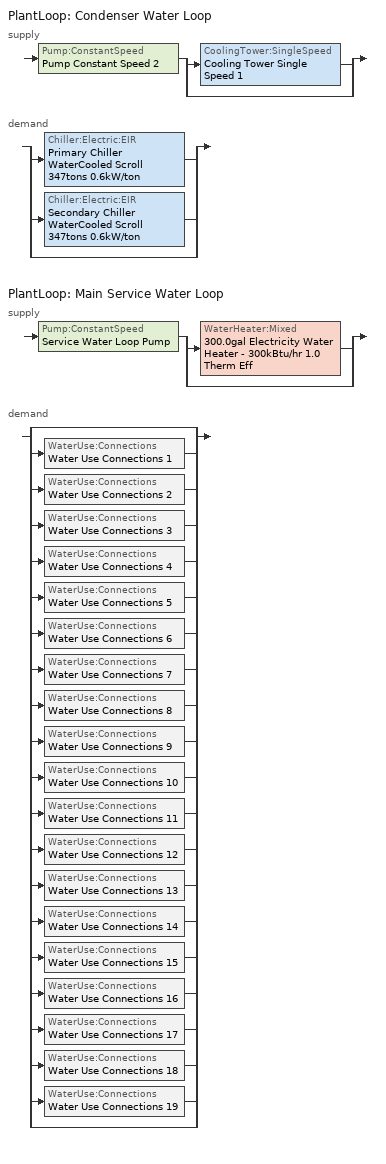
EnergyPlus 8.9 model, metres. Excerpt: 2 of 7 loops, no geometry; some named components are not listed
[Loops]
PlantLoop 'Condenser Water Loop'
 supply: Pump:ConstantSpeed 'Pump Constant Speed 2' > split
  | CoolingTower:SingleSpeed 'Cooling Tower Single Speed 1'
  | bypass
 demand: split
  | Chiller:Electric:EIR 'Primary Chiller WaterCooled Scroll 347tons 0.6kW/ton'
  | Chiller:Electric:EIR 'Secondary Chiller WaterCooled Scroll 347tons 0.6kW/ton'
  | bypass
PlantLoop 'Main Service Water Loop'
 supply: Pump:ConstantSpeed 'Service Water Loop Pump' > split
  | WaterHeater:Mixed '300.0gal Electricity Water Heater - 300kBtu/hr 1.0 Therm Eff'
  | bypass
 demand: split
  | bypass
  | WaterUse:Connections 'Water Use Connections 1'
  | WaterUse:Connections 'Water Use Connections 2'
  | WaterUse:Connections 'Water Use Connections 3'
  | WaterUse:Connections 'Water Use Connections 4'
  | WaterUse:Connections 'Water Use Connections 5'
  | WaterUse:Connections 'Water Use Connections 6'
  | WaterUse:Connections 'Water Use Connections 7'
  | WaterUse:Connections 'Water Use Connections 8'
  | WaterUse:Connections 'Water Use Connections 9'
  | WaterUse:Connections 'Water Use Connections 10'
  | WaterUse:Connections 'Water Use Connections 11'
  | WaterUse:Connections 'Water Use Connections 12'
  | WaterUse:Connections 'Water Use Connections 13'
  | WaterUse:Connections 'Water Use Connections 14'
  | WaterUse:Connections 'Water Use Connections 15'
  | WaterUse:Connections 'Water Use Connections 16'
  | WaterUse:Connections 'Water Use Connections 17'
  | WaterUse:Connections 'Water Use Connections 18'
  | WaterUse:Connections 'Water Use Connections 19'
  | bypass
[Sizing:Plant] Sizing Option=NonCoincident; Zone Timesteps in Averaging Window=1; Coincident Sizing Factor Mode=None
Name | Loop Type | Design Loop Exit Temperature {C} | Loop Design Temperature Difference {deltaC}
Condenser Water Loop | Condenser | 29 | 6
Main Service Water Loop | Heating | 60 | 5
[Pump:ConstantSpeed] Design Flow Rate {m3/s}=Autosize; Design Power Consumption {W}=Autosize; Fraction of Motor Inefficiencies to Fluid Stream=0; Pump Control Type=Intermittent; Design Power Sizing Method=PowerPerFlowPerPressure; Design Electric Power per Unit Flow Rate {W/(m3/s)}=348701.1; Design Shaft Power per Unit Flow Rate per Unit Head {W/((m3/s)-Pa)}=1.28205
Name | Design Pump Head {Pa} | Motor Efficiency
Pump Constant Speed 2 | 179352 | 0.954
Service Water Loop Pump | 29891 | 0.7
[CoolingTower:SingleSpeed]
Cooling Tower Single Speed 1: Design Water Flow Rate {m3/s}=Autosize; Design Air Flow Rate {m3/s}=Autosize; Design Fan Power {W}=43035; Design U-Factor Times Area Value {W/K}=Autosize; Free Convection Air Flow Rate {m3/s}=Autosize; Free Convection Air Flow Rate Sizing Factor=0.1; Free Convection U-Factor Times Area Value {W/K}=Autosize; Free Convection U-Factor Times Area Value Sizing Factor=0.1; Performance Input Method=UFactorTimesAreaAndDesignWaterFlowRate; Heat Rejection Capacity and Nominal Capacity Sizing Ratio=1.25; Free Convection Capacity {W}=0; Free Convection Nominal Capacity Sizing Factor=0.1; Design Inlet Air Dry-Bulb Temperature {C}=25.6; Design Inlet Air Wet-Bulb Temperature {C}=25.6; Design Approach Temperature {deltaC}=Autosize; Design Range Temperature {deltaC}=Autosize; Basin Heater Capacity {W/K}=0; Basin Heater Setpoint Temperature {C}=2; Evaporation Loss Mode=LossFactor; Evaporation Loss Factor {percent/K}=0.2; Drift Loss Percent {percent}=0.008; Blowdown Calculation Mode=ConcentrationRatio; Blowdown Concentration Ratio=3; Capacity Control=FanCycling; Number of Cells=2; Cell Control=MinimalCell; Cell Minimum  Water Flow Rate Fraction=0.33; Cell Maximum Water Flow Rate Fraction=2.5; Sizing Factor=1
[WaterHeater:Mixed]
300.0gal Electricity Water Heater - 300kBtu/hr 1.0 Therm Eff: Tank Volume {m3}=1.13562; Setpoint Temperature Schedule=Service Water Loop Temp - 140F; Deadband Temperature Difference {deltaC}=2; Maximum Temperature Limit {C}=82.2222; Heater Control Type=Cycle; Heater Maximum Capacity {W}=87921.3; Heater Ignition Minimum Flow Rate {m3/s}=0; Heater Ignition Delay {s}=0; Heater Fuel Type=Electricity; Heater Thermal Efficiency=1; Off Cycle Parasitic Fuel Consumption Rate {W}=19.9992; Off Cycle Parasitic Fuel Type=Electricity; Off Cycle Parasitic Heat Fraction to Tank=0.8; On Cycle Parasitic Fuel Consumption Rate {W}=19.9992; On Cycle Parasitic Fuel Type=Electricity; On Cycle Parasitic Heat Fraction to Tank=0; Ambient Temperature Indicator=Schedule; Ambient Temperature Schedule=Water Heater Ambient Temp Schedule - 70F; Off Cycle Loss Coefficient to Ambient Temperature {W/K}=4.71925; Off Cycle Loss Fraction to Zone=1; On Cycle Loss Coefficient to Ambient Temperature {W/K}=4.71925; On Cycle Loss Fraction to Zone=1; Use Side Effectiveness=1; Source Side Effectiveness=1; Use Side Design Flow Rate {m3/s}=Autosize; Source Side Design Flow Rate {m3/s}=Autosize; Indirect Water Heating Recovery Time {hr}=1.5; Source Side Flow Control Mode=IndirectHeatPrimarySetpoint
[PlantLoop] Fluid Type=Water; Maximum Loop Flow Rate {m3/s}=Autosize; Minimum Loop Flow Rate {m3/s}=0; Plant Loop Volume {m3}=Autocalculate; Load Distribution Scheme=Optimal; Plant Loop Demand Calculation Scheme=SingleSetpoint
Name | Plant Equipment Operation Scheme | Maximum Loop Temperature {C} | Minimum Loop Temperature {C}
Condenser Water Loop | Condenser Water Loop Operation Schemes | 100 | 0
Main Service Water Loop | Main Service Water Loop Operation Schemes | 60 | 10
[PlantEquipmentList]
Condenser Water Loop Cooling Equipment List: Cooling Tower Single Speed 1
Main Service Water Loop Heating Equipment List: 300.0gal Electricity Water Heater - 300kBtu/hr 1.0 Therm Eff
[PlantEquipmentOperation:CoolingLoad]
Condenser Water Loop Cooling Operation Scheme: Load Range 1 Lower Limit {W}=0; Load Range 1 Upper Limit {W}=1000000000; Range 1 Equipment List=Condenser Water Loop Cooling Equipment List
[PlantEquipmentOperation:HeatingLoad]
Main Service Water Loop Heating Operation Scheme: Load Range 1 Lower Limit {W}=0; Load Range 1 Upper Limit {W}=1000000000; Range 1 Equipment List=Main Service Water Loop Heating Equipment List
[PlantEquipmentOperationSchemes] Control Scheme 1 Schedule=Always On Discrete
Name | Control Scheme 1
Condenser Water Loop Operation Schemes | Condenser Water Loop Cooling Operation Scheme
Main Service Water Loop Operation Schemes | Main Service Water Loop Heating Operation Scheme
[SetpointManager:Scheduled] Control Variable=Temperature
Name | Schedule
Setpoint Manager Scheduled 2 | CW Temp
Service hot water setpoint manager | Service Water Loop Temp - 140F
[WaterUse:Equipment] Flow Rate Fraction Schedule=NECB-A-Service Water Heating
Name | Peak Flow Rate {m3/s} | Target Temperature Schedule | Zone | Sensible Fraction Schedule | Latent Fraction Schedule
Core_bottom Service Water Use 0.96gal/min | 6.0423e-05 | Schedule Ruleset 5 | Sp-Core_bottom Sys-6 Flr-1 Sch-A HPlcmt-core ZN | Schedule Ruleset 3 | Schedule Ruleset 4
Core_mid Service Water Use 0.96gal/min | 6.0423e-05 | Schedule Ruleset 8 | Sp-Core_mid Sys-6 Flr-3 Sch-A HPlcmt-core ZN | Schedule Ruleset 6 | Schedule Ruleset 7
Core_top Service Water Use 0.96gal/min | 6.0423e-05 | Schedule Ruleset 11 | Sp-Core_top Sys-6 Flr-4 Sch-A HPlcmt-core ZN | Schedule Ruleset 9 | Schedule Ruleset 10
Perimeter_bot_zn_1 Service Water Use 0.12gal/min | 7.58688e-06 | Schedule Ruleset 14 | Sp-Perimeter_bot_ZN_1 Sys-6 Flr-1 Sch-A HPlcmt-south ZN | Schedule Ruleset 12 | Schedule Ruleset 13
Perimeter_bot_zn_2 Service Water Use 0.08gal/min | 4.88917e-06 | Schedule Ruleset 17 | Sp-Perimeter_bot_ZN_2 Sys-6 Flr-1 Sch-A HPlcmt-east ZN | Schedule Ruleset 15 | Schedule Ruleset 16
Perimeter_bot_zn_3 Service Water Use 0.12gal/min | 7.58672e-06 | Schedule Ruleset 20 | Sp-Perimeter_bot_ZN_3 Sys-6 Flr-1 Sch-A HPlcmt-north ZN | Schedule Ruleset 18 | Schedule Ruleset 19
Perimeter_bot_zn_4 Service Water Use 0.08gal/min | 4.88917e-06 | Schedule Ruleset 23 | Sp-Perimeter_bot_ZN_4 Sys-6 Flr-1 Sch-A HPlcmt-west ZN | Schedule Ruleset 21 | Schedule Ruleset 22
Perimeter_mid_zn_1 Service Water Use 0.12gal/min | 7.58688e-06 | Schedule Ruleset 26 | Sp-Perimeter_mid_ZN_1 Sys-6 Flr-3 Sch-A HPlcmt-south ZN | Schedule Ruleset 24 | Schedule Ruleset 25
Perimeter_mid_zn_2 Service Water Use 0.08gal/min | 4.88917e-06 | Schedule Ruleset 29 | Sp-Perimeter_mid_ZN_2 Sys-6 Flr-3 Sch-A HPlcmt-east ZN | Schedule Ruleset 27 | Schedule Ruleset 28
Perimeter_mid_zn_3 Service Water Use 0.12gal/min | 7.58672e-06 | Schedule Ruleset 32 | Sp-Perimeter_mid_ZN_3 Sys-6 Flr-3 Sch-A HPlcmt-north ZN | Schedule Ruleset 30 | Schedule Ruleset 31
Perimeter_mid_zn_4 Service Water Use 0.08gal/min | 4.88917e-06 | Schedule Ruleset 35 | Sp-Perimeter_mid_ZN_4 Sys-6 Flr-3 Sch-A HPlcmt-west ZN | Schedule Ruleset 33 | Schedule Ruleset 34
Perimeter_top_zn_1 Service Water Use 0.12gal/min | 7.58688e-06 | Schedule Ruleset 38 | Sp-Perimeter_top_ZN_1 Sys-6 Flr-4 Sch-A HPlcmt-south ZN | Schedule Ruleset 36 | Schedule Ruleset 37
Perimeter_top_zn_2 Service Water Use 0.08gal/min | 4.88917e-06 | Schedule Ruleset 41 | Sp-Perimeter_top_ZN_2 Sys-6 Flr-4 Sch-A HPlcmt-east ZN | Schedule Ruleset 39 | Schedule Ruleset 40
Perimeter_top_zn_3 Service Water Use 0.12gal/min | 7.58672e-06 | Schedule Ruleset 44 | Sp-Perimeter_top_ZN_3 Sys-6 Flr-4 Sch-A HPlcmt-north ZN | Schedule Ruleset 42 | Schedule Ruleset 43
Perimeter_top_zn_4 Service Water Use 0.08gal/min | 4.88917e-06 | Schedule Ruleset 47 | Sp-Perimeter_top_ZN_4 Sys-6 Flr-4 Sch-A HPlcmt-west ZN | Schedule Ruleset 45 | Schedule Ruleset 46
Datacenter_basement_zn_6 Service Water Use 0.3gal/min | 1.89704e-05 | Schedule Ruleset 50 | Sp-DataCenter_basement_ZN_6 Sys-6 Flr-2 Sch-A HPlcmt-west ZN | Schedule Ruleset 48 | Schedule Ruleset 49
Datacenter_bot_zn_6 Service Water Use 0.01gal/min | 8.76352e-07 | Schedule Ruleset 53 | Sp-DataCenter_bot_ZN_6 Sys-6 Flr-1 Sch-A HPlcmt-core ZN | Schedule Ruleset 51 | Schedule Ruleset 52
Datacenter_mid_zn_6 Service Water Use 0.01gal/min | 8.76352e-07 | Schedule Ruleset 56 | Sp-DataCenter_mid_ZN_6 Sys-6 Flr-3 Sch-A HPlcmt-core ZN | Schedule Ruleset 54 | Schedule Ruleset 55
Datacenter_top_zn_6 Service Water Use 0.01gal/min | 8.76352e-07 | Schedule Ruleset 59 | Sp-DataCenter_top_ZN_6 Sys-6 Flr-4 Sch-A HPlcmt-core ZN | Schedule Ruleset 57 | Schedule Ruleset 58
[WaterUse:Connections]
Name | Water Use Equipment 1
Water Use Connections 1 | Core_bottom Service Water Use 0.96gal/min
Water Use Connections 2 | Core_mid Service Water Use 0.96gal/min
Water Use Connections 3 | Core_top Service Water Use 0.96gal/min
Water Use Connections 4 | Perimeter_bot_zn_1 Service Water Use 0.12gal/min
Water Use Connections 5 | Perimeter_bot_zn_2 Service Water Use 0.08gal/min
Water Use Connections 6 | Perimeter_bot_zn_3 Service Water Use 0.12gal/min
Water Use Connections 7 | Perimeter_bot_zn_4 Service Water Use 0.08gal/min
Water Use Connections 8 | Perimeter_mid_zn_1 Service Water Use 0.12gal/min
Water Use Connections 9 | Perimeter_mid_zn_2 Service Water Use 0.08gal/min
Water Use Connections 10 | Perimeter_mid_zn_3 Service Water Use 0.12gal/min
Water Use Connections 11 | Perimeter_mid_zn_4 Service Water Use 0.08gal/min
Water Use Connections 12 | Perimeter_top_zn_1 Service Water Use 0.12gal/min
Water Use Connections 13 | Perimeter_top_zn_2 Service Water Use 0.08gal/min
Water Use Connections 14 | Perimeter_top_zn_3 Service Water Use 0.12gal/min
Water Use Connections 15 | Perimeter_top_zn_4 Service Water Use 0.08gal/min
Water Use Connections 16 | Datacenter_basement_zn_6 Service Water Use 0.3gal/min
Water Use Connections 17 | Datacenter_bot_zn_6 Service Water Use 0.01gal/min
Water Use Connections 18 | Datacenter_mid_zn_6 Service Water Use 0.01gal/min
Water Use Connections 19 | Datacenter_top_zn_6 Service Water Use 0.01gal/min
[Schedule:Day:Interval]
NECB-A-Service Water Heating Default; NECB-A-Service Water Heating Default|Wkdy Day: No, 07:00, 0.05, 08:00, 0.1, 10:00, 0.5, 16:00, 0.9, 17:00, 0.7, 18:00, 0.5, 19:00, 0.3, 22:00, 0.2, 24:00, 0.05
NECB-A-Service Water Heating Sat Day; NECB-A-Service Water Heating Sun|Hol Day; Schedule Day 11; Schedule Day 14; Schedule Day 17; Schedule Day 20; Schedule Day 23; Schedule Day 26; Schedule Day 29; Schedule Day 32; Schedule Day 35; Schedule Day 38; Schedule Day 41; Schedule Day 44; Schedule Day 47; Schedule Day 50; Schedule Day 53; Schedule Day 56; Schedule Day 59; Schedule Day 62; Schedule Day 8: No, 24:00, 0.05
satCW Temp 1; Schedule Day 4; sunCW Temp 1; wkdCW Temp 1: No, 01:00, 29, 02:00, 29, 03:00, 29, 04:00, 29, 05:00, 29, 06:00, 29, 07:00, 29, 08:00, 29, 09:00, 29, 10:00, 29, 11:00, 29, 12:00, 29, 13:00, 29, 14:00, 29, 15:00, 29, 16:00, 29, 17:00, 29, 18:00, 29, 19:00, 29, 20:00, 29, 21:00, 29, 22:00, 29, 23:00, 29, 24:00, 29
Schedule Day 10; Schedule Day 13; Schedule Day 16; Schedule Day 19; Schedule Day 22; Schedule Day 25; Schedule Day 28; Schedule Day 31; Schedule Day 34; Schedule Day 37; Schedule Day 40; Schedule Day 43; Schedule Day 46; Schedule Day 49; Schedule Day 52; Schedule Day 55; Schedule Day 58; Schedule Day 61; Schedule Day 7: No, 24:00, 0.2
Schedule Day 12; Schedule Day 15; Schedule Day 18; Schedule Day 21; Schedule Day 24; Schedule Day 27; Schedule Day 30; Schedule Day 33; Schedule Day 36; Schedule Day 39; Schedule Day 42; Schedule Day 45; Schedule Day 48; Schedule Day 51; Schedule Day 54; Schedule Day 57; Schedule Day 60; Schedule Day 63; Schedule Day 9; Service Water Loop Temp - 140F Default: No, 24:00, 60
Water Heater Ambient Temp Schedule - 70F Default: No, 24:00, 21.1111
[Schedule:Week:Daily]
Schedule:Week:Daily {188e9e7a-c2b6-4315-bfee-a6fbba3597ae}: sunCW Temp 1, wkdCW Temp 1, wkdCW Temp 1, wkdCW Temp 1, wkdCW Temp 1, wkdCW Temp 1, satCW Temp 1, Schedule Day 4, Schedule Day 4, Schedule Day 4, Schedule Day 4, Schedule Day 4
Schedule:Week:Daily {9ab511e4-5873-49f8-8099-0c33c6fa2cc7}: NECB-A-Service Water Heating Sun|Hol Day, NECB-A-Service Water Heating Default|Wkdy Day, NECB-A-Service Water Heating Default|Wkdy Day, NECB-A-Service Water Heating Default|Wkdy Day, NECB-A-Service Water Heating Default|Wkdy Day, NECB-A-Service Water Heating Default|Wkdy Day, NECB-A-Service Water Heating Sat Day, NECB-A-Service Water Heating Default, NECB-A-Service Water Heating Default, NECB-A-Service Water Heating Default, NECB-A-Service Water Heating Default, NECB-A-Service Water Heating Default
Schedule:Week:Daily {a8337122-64f4-43c9-9975-ab2f5b0dce26}: Schedule Day 14, Schedule Day 14, Schedule Day 14, Schedule Day 14, Schedule Day 14, Schedule Day 14, Schedule Day 14, Schedule Day 14, Schedule Day 14, Schedule Day 14, Schedule Day 14, Schedule Day 14
Schedule:Week:Daily {f1d3c125-ff8c-4d63-b8f3-25e96cc091cb}: Schedule Day 15, Schedule Day 15, Schedule Day 15, Schedule Day 15, Schedule Day 15, Schedule Day 15, Schedule Day 15, Schedule Day 15, Schedule Day 15, Schedule Day 15, Schedule Day 15, Schedule Day 15
Schedule:Week:Daily {0c2d6668-2317-4427-ac14-3482ee0abc60}: Schedule Day 16, Schedule Day 16, Schedule Day 16, Schedule Day 16, Schedule Day 16, Schedule Day 16, Schedule Day 16, Schedule Day 16, Schedule Day 16, Schedule Day 16, Schedule Day 16, Schedule Day 16
Schedule:Week:Daily {b9516b88-e3b4-4409-bbb6-46d7e7561eff}: Schedule Day 17, Schedule Day 17, Schedule Day 17, Schedule Day 17, Schedule Day 17, Schedule Day 17, Schedule Day 17, Schedule Day 17, Schedule Day 17, Schedule Day 17, Schedule Day 17, Schedule Day 17
Schedule:Week:Daily {b6eca02d-9fae-4295-888c-3c3b24d5e4d3}: Schedule Day 18, Schedule Day 18, Schedule Day 18, Schedule Day 18, Schedule Day 18, Schedule Day 18, Schedule Day 18, Schedule Day 18, Schedule Day 18, Schedule Day 18, Schedule Day 18, Schedule Day 18
Schedule:Week:Daily {21be50d6-503f-4d3c-8885-1a5678cba472}: Schedule Day 19, Schedule Day 19, Schedule Day 19, Schedule Day 19, Schedule Day 19, Schedule Day 19, Schedule Day 19, Schedule Day 19, Schedule Day 19, Schedule Day 19, Schedule Day 19, Schedule Day 19
Schedule:Week:Daily {de2c545f-b8fb-4a65-bdc0-0b23474382e3}: Schedule Day 20, Schedule Day 20, Schedule Day 20, Schedule Day 20, Schedule Day 20, Schedule Day 20, Schedule Day 20, Schedule Day 20, Schedule Day 20, Schedule Day 20, Schedule Day 20, Schedule Day 20
Schedule:Week:Daily {5df71315-914e-4d26-8c0d-0726f79ee2ac}: Schedule Day 21, Schedule Day 21, Schedule Day 21, Schedule Day 21, Schedule Day 21, Schedule Day 21, Schedule Day 21, Schedule Day 21, Schedule Day 21, Schedule Day 21, Schedule Day 21, Schedule Day 21
Schedule:Week:Daily {a1250d30-02ec-4c38-b980-53508434779d}: Schedule Day 22, Schedule Day 22, Schedule Day 22, Schedule Day 22, Schedule Day 22, Schedule Day 22, Schedule Day 22, Schedule Day 22, Schedule Day 22, Schedule Day 22, Schedule Day 22, Schedule Day 22
Schedule:Week:Daily {8f606dd1-a46b-486f-bd82-78ca30ee8752}: Schedule Day 23, Schedule Day 23, Schedule Day 23, Schedule Day 23, Schedule Day 23, Schedule Day 23, Schedule Day 23, Schedule Day 23, Schedule Day 23, Schedule Day 23, Schedule Day 23, Schedule Day 23
Schedule:Week:Daily {8f608382-6b32-4afb-96ba-433df05f3610}: Schedule Day 24, Schedule Day 24, Schedule Day 24, Schedule Day 24, Schedule Day 24, Schedule Day 24, Schedule Day 24, Schedule Day 24, Schedule Day 24, Schedule Day 24, Schedule Day 24, Schedule Day 24
Schedule:Week:Daily {abac0d09-9df9-4ea7-ac0c-016247723af6}: Schedule Day 25, Schedule Day 25, Schedule Day 25, Schedule Day 25, Schedule Day 25, Schedule Day 25, Schedule Day 25, Schedule Day 25, Schedule Day 25, Schedule Day 25, Schedule Day 25, Schedule Day 25
Schedule:Week:Daily {bccb23d2-d68a-4093-b0c0-e843756cc4ad}: Schedule Day 26, Schedule Day 26, Schedule Day 26, Schedule Day 26, Schedule Day 26, Schedule Day 26, Schedule Day 26, Schedule Day 26, Schedule Day 26, Schedule Day 26, Schedule Day 26, Schedule Day 26
Schedule:Week:Daily {3d7f806d-5d50-4a2e-82e4-0b78bd236fc6}: Schedule Day 27, Schedule Day 27, Schedule Day 27, Schedule Day 27, Schedule Day 27, Schedule Day 27, Schedule Day 27, Schedule Day 27, Schedule Day 27, Schedule Day 27, Schedule Day 27, Schedule Day 27
Schedule:Week:Daily {451565a5-5fe6-4001-a896-ad4a8f1e86c7}: Schedule Day 28, Schedule Day 28, Schedule Day 28, Schedule Day 28, Schedule Day 28, Schedule Day 28, Schedule Day 28, Schedule Day 28, Schedule Day 28, Schedule Day 28, Schedule Day 28, Schedule Day 28
Schedule:Week:Daily {c11136fc-675d-4ad8-83ef-d22ad3b4e15c}: Schedule Day 29, Schedule Day 29, Schedule Day 29, Schedule Day 29, Schedule Day 29, Schedule Day 29, Schedule Day 29, Schedule Day 29, Schedule Day 29, Schedule Day 29, Schedule Day 29, Schedule Day 29
Schedule:Week:Daily {fb3844f6-e318-4370-9f84-372bc5c3a9ae}: Schedule Day 30, Schedule Day 30, Schedule Day 30, Schedule Day 30, Schedule Day 30, Schedule Day 30, Schedule Day 30, Schedule Day 30, Schedule Day 30, Schedule Day 30, Schedule Day 30, Schedule Day 30
Schedule:Week:Daily {b9ebdd6d-fd8e-4e38-9ca5-416f5dfcb075}: Schedule Day 31, Schedule Day 31, Schedule Day 31, Schedule Day 31, Schedule Day 31, Schedule Day 31, Schedule Day 31, Schedule Day 31, Schedule Day 31, Schedule Day 31, Schedule Day 31, Schedule Day 31
Schedule:Week:Daily {eb28c921-0c98-4b78-954b-f3492f2f2c87}: Schedule Day 32, Schedule Day 32, Schedule Day 32, Schedule Day 32, Schedule Day 32, Schedule Day 32, Schedule Day 32, Schedule Day 32, Schedule Day 32, Schedule Day 32, Schedule Day 32, Schedule Day 32
Schedule:Week:Daily {052e10c2-5230-4b8a-b445-8ad72ea66792}: Schedule Day 33, Schedule Day 33, Schedule Day 33, Schedule Day 33, Schedule Day 33, Schedule Day 33, Schedule Day 33, Schedule Day 33, Schedule Day 33, Schedule Day 33, Schedule Day 33, Schedule Day 33
Schedule:Week:Daily {94e7fabb-e901-47d2-8eb2-42559d344158}: Schedule Day 7, Schedule Day 7, Schedule Day 7, Schedule Day 7, Schedule Day 7, Schedule Day 7, Schedule Day 7, Schedule Day 7, Schedule Day 7, Schedule Day 7, Schedule Day 7, Schedule Day 7
Schedule:Week:Daily {1c0dbede-2306-49eb-91c3-3bf0814e8e30}: Schedule Day 34, Schedule Day 34, Schedule Day 34, Schedule Day 34, Schedule Day 34, Schedule Day 34, Schedule Day 34, Schedule Day 34, Schedule Day 34, Schedule Day 34, Schedule Day 34, Schedule Day 34
Schedule:Week:Daily {17cf3655-5216-46ab-8199-c2dbbe245e64}: Schedule Day 35, Schedule Day 35, Schedule Day 35, Schedule Day 35, Schedule Day 35, Schedule Day 35, Schedule Day 35, Schedule Day 35, Schedule Day 35, Schedule Day 35, Schedule Day 35, Schedule Day 35
Schedule:Week:Daily {f466ac47-7971-4482-afc2-cc8899565a9b}: Schedule Day 36, Schedule Day 36, Schedule Day 36, Schedule Day 36, Schedule Day 36, Schedule Day 36, Schedule Day 36, Schedule Day 36, Schedule Day 36, Schedule Day 36, Schedule Day 36, Schedule Day 36
Schedule:Week:Daily {9d895b89-9666-4242-b102-f85c69b14b92}: Schedule Day 37, Schedule Day 37, Schedule Day 37, Schedule Day 37, Schedule Day 37, Schedule Day 37, Schedule Day 37, Schedule Day 37, Schedule Day 37, Schedule Day 37, Schedule Day 37, Schedule Day 37
Schedule:Week:Daily {03fce870-ce12-43f2-b293-176ee9bc0c3f}: Schedule Day 38, Schedule Day 38, Schedule Day 38, Schedule Day 38, Schedule Day 38, Schedule Day 38, Schedule Day 38, Schedule Day 38, Schedule Day 38, Schedule Day 38, Schedule Day 38, Schedule Day 38
Schedule:Week:Daily {8b3d4a70-e320-4484-b601-6bb75c3c7ea2}: Schedule Day 39, Schedule Day 39, Schedule Day 39, Schedule Day 39, Schedule Day 39, Schedule Day 39, Schedule Day 39, Schedule Day 39, Schedule Day 39, Schedule Day 39, Schedule Day 39, Schedule Day 39
Schedule:Week:Daily {97731d0a-df6f-4287-a66f-31b99fc242fc}: Schedule Day 40, Schedule Day 40, Schedule Day 40, Schedule Day 40, Schedule Day 40, Schedule Day 40, Schedule Day 40, Schedule Day 40, Schedule Day 40, Schedule Day 40, Schedule Day 40, Schedule Day 40
Schedule:Week:Daily {1cde154b-e009-43c4-8f90-822044aaf39d}: Schedule Day 41, Schedule Day 41, Schedule Day 41, Schedule Day 41, Schedule Day 41, Schedule Day 41, Schedule Day 41, Schedule Day 41, Schedule Day 41, Schedule Day 41, Schedule Day 41, Schedule Day 41
Schedule:Week:Daily {78545b07-7fcd-4627-ad6c-a08488901165}: Schedule Day 42, Schedule Day 42, Schedule Day 42, Schedule Day 42, Schedule Day 42, Schedule Day 42, Schedule Day 42, Schedule Day 42, Schedule Day 42, Schedule Day 42, Schedule Day 42, Schedule Day 42
Schedule:Week:Daily {8cb5d1d2-9608-4b3c-8a38-68cca653d320}: Schedule Day 43, Schedule Day 43, Schedule Day 43, Schedule Day 43, Schedule Day 43, Schedule Day 43, Schedule Day 43, Schedule Day 43, Schedule Day 43, Schedule Day 43, Schedule Day 43, Schedule Day 43
Schedule:Week:Daily {b0c5c01f-a00d-4c4b-a551-d2f4c6ed4af3}: Schedule Day 8, Schedule Day 8, Schedule Day 8, Schedule Day 8, Schedule Day 8, Schedule Day 8, Schedule Day 8, Schedule Day 8, Schedule Day 8, Schedule Day 8, Schedule Day 8, Schedule Day 8
Schedule:Week:Daily {83584a6c-10c0-47f3-b9be-a6ca3712bec9}: Schedule Day 44, Schedule Day 44, Schedule Day 44, Schedule Day 44, Schedule Day 44, Schedule Day 44, Schedule Day 44, Schedule Day 44, Schedule Day 44, Schedule Day 44, Schedule Day 44, Schedule Day 44
Schedule:Week:Daily {8e8590de-e30a-4a59-8ec7-f5a43cb4f85a}: Schedule Day 45, Schedule Day 45, Schedule Day 45, Schedule Day 45, Schedule Day 45, Schedule Day 45, Schedule Day 45, Schedule Day 45, Schedule Day 45, Schedule Day 45, Schedule Day 45, Schedule Day 45
Schedule:Week:Daily {2edfe075-aaa1-49d8-ae68-b54857e7a05a}: Schedule Day 46, Schedule Day 46, Schedule Day 46, Schedule Day 46, Schedule Day 46, Schedule Day 46, Schedule Day 46, Schedule Day 46, Schedule Day 46, Schedule Day 46, Schedule Day 46, Schedule Day 46
Schedule:Week:Daily {760d8652-789a-4231-8c59-a89ce5b3ac05}: Schedule Day 47, Schedule Day 47, Schedule Day 47, Schedule Day 47, Schedule Day 47, Schedule Day 47, Schedule Day 47, Schedule Day 47, Schedule Day 47, Schedule Day 47, Schedule Day 47, Schedule Day 47
Schedule:Week:Daily {2f16d589-874d-4e9f-aa89-5495f52a78bd}: Schedule Day 48, Schedule Day 48, Schedule Day 48, Schedule Day 48, Schedule Day 48, Schedule Day 48, Schedule Day 48, Schedule Day 48, Schedule Day 48, Schedule Day 48, Schedule Day 48, Schedule Day 48
Schedule:Week:Daily {5e3da338-6787-4f46-a999-b42943711938}: Schedule Day 49, Schedule Day 49, Schedule Day 49, Schedule Day 49, Schedule Day 49, Schedule Day 49, Schedule Day 49, Schedule Day 49, Schedule Day 49, Schedule Day 49, Schedule Day 49, Schedule Day 49
Schedule:Week:Daily {1e97dfc3-fd74-405c-ad58-25c30466a024}: Schedule Day 50, Schedule Day 50, Schedule Day 50, Schedule Day 50, Schedule Day 50, Schedule Day 50, Schedule Day 50, Schedule Day 50, Schedule Day 50, Schedule Day 50, Schedule Day 50, Schedule Day 50
Schedule:Week:Daily {f9f0528c-90f1-4c0e-98cb-9e8fdb67855b}: Schedule Day 51, Schedule Day 51, Schedule Day 51, Schedule Day 51, Schedule Day 51, Schedule Day 51, Schedule Day 51, Schedule Day 51, Schedule Day 51, Schedule Day 51, Schedule Day 51, Schedule Day 51
Schedule:Week:Daily {4f381992-99a6-4613-b31a-2d7008a7be97}: Schedule Day 52, Schedule Day 52, Schedule Day 52, Schedule Day 52, Schedule Day 52, Schedule Day 52, Schedule Day 52, Schedule Day 52, Schedule Day 52, Schedule Day 52, Schedule Day 52, Schedule Day 52
Schedule:Week:Daily {f28c4eb3-3552-4d27-beaa-92d375dabef2}: Schedule Day 53, Schedule Day 53, Schedule Day 53, Schedule Day 53, Schedule Day 53, Schedule Day 53, Schedule Day 53, Schedule Day 53, Schedule Day 53, Schedule Day 53, Schedule Day 53, Schedule Day 53
Schedule:Week:Daily {f99d3b68-17f9-4cdf-b0de-e6c001be3a3d}: Schedule Day 9, Schedule Day 9, Schedule Day 9, Schedule Day 9, Schedule Day 9, Schedule Day 9, Schedule Day 9, Schedule Day 9, Schedule Day 9, Schedule Day 9, Schedule Day 9, Schedule Day 9
Schedule:Week:Daily {c2ca4e22-919b-415a-830f-dfc082a3a770}: Schedule Day 54, Schedule Day 54, Schedule Day 54, Schedule Day 54, Schedule Day 54, Schedule Day 54, Schedule Day 54, Schedule Day 54, Schedule Day 54, Schedule Day 54, Schedule Day 54, Schedule Day 54
Schedule:Week:Daily {97acd138-b3c4-4619-8239-2c7b196d87e7}: Schedule Day 55, Schedule Day 55, Schedule Day 55, Schedule Day 55, Schedule Day 55, Schedule Day 55, Schedule Day 55, Schedule Day 55, Schedule Day 55, Schedule Day 55, Schedule Day 55, Schedule Day 55
Schedule:Week:Daily {63eeb24d-1b60-48c8-aee3-e698b32dca87}: Schedule Day 56, Schedule Day 56, Schedule Day 56, Schedule Day 56, Schedule Day 56, Schedule Day 56, Schedule Day 56, Schedule Day 56, Schedule Day 56, Schedule Day 56, Schedule Day 56, Schedule Day 56
Schedule:Week:Daily {0ca6476e-92bf-4517-a785-b731a8ba4131}: Schedule Day 57, Schedule Day 57, Schedule Day 57, Schedule Day 57, Schedule Day 57, Schedule Day 57, Schedule Day 57, Schedule Day 57, Schedule Day 57, Schedule Day 57, Schedule Day 57, Schedule Day 57
Schedule:Week:Daily {cf17268e-6c05-41a8-8dcc-f442b02c42f8}: Schedule Day 58, Schedule Day 58, Schedule Day 58, Schedule Day 58, Schedule Day 58, Schedule Day 58, Schedule Day 58, Schedule Day 58, Schedule Day 58, Schedule Day 58, Schedule Day 58, Schedule Day 58
Schedule:Week:Daily {28fcbb5f-9f6d-4ea8-a181-ac31ab879202}: Schedule Day 59, Schedule Day 59, Schedule Day 59, Schedule Day 59, Schedule Day 59, Schedule Day 59, Schedule Day 59, Schedule Day 59, Schedule Day 59, Schedule Day 59, Schedule Day 59, Schedule Day 59
Schedule:Week:Daily {6a44a3fc-306c-46e8-b5d3-e1dc72975a27}: Schedule Day 60, Schedule Day 60, Schedule Day 60, Schedule Day 60, Schedule Day 60, Schedule Day 60, Schedule Day 60, Schedule Day 60, Schedule Day 60, Schedule Day 60, Schedule Day 60, Schedule Day 60
Schedule:Week:Daily {78dd42f1-794b-45e8-9e7c-131cc7b1ce05}: Schedule Day 61, Schedule Day 61, Schedule Day 61, Schedule Day 61, Schedule Day 61, Schedule Day 61, Schedule Day 61, Schedule Day 61, Schedule Day 61, Schedule Day 61, Schedule Day 61, Schedule Day 61
Schedule:Week:Daily {8e277ec1-e4d2-42a2-b40e-6152c010a770}: Schedule Day 62, Schedule Day 62, Schedule Day 62, Schedule Day 62, Schedule Day 62, Schedule Day 62, Schedule Day 62, Schedule Day 62, Schedule Day 62, Schedule Day 62, Schedule Day 62, Schedule Day 62
Schedule:Week:Daily {7a23ab82-d990-4e0e-a6ad-a70e5f1d3d26}: Schedule Day 63, Schedule Day 63, Schedule Day 63, Schedule Day 63, Schedule Day 63, Schedule Day 63, Schedule Day 63, Schedule Day 63, Schedule Day 63, Schedule Day 63, Schedule Day 63, Schedule Day 63
Schedule:Week:Daily {e7a44016-52a3-40fa-a8e4-de33f491ee55}: Schedule Day 10, Schedule Day 10, Schedule Day 10, Schedule Day 10, Schedule Day 10, Schedule Day 10, Schedule Day 10, Schedule Day 10, Schedule Day 10, Schedule Day 10, Schedule Day 10, Schedule Day 10
Schedule:Week:Daily {33259f56-c573-4b91-9e24-26fc615da818}: Schedule Day 11, Schedule Day 11, Schedule Day 11, Schedule Day 11, Schedule Day 11, Schedule Day 11, Schedule Day 11, Schedule Day 11, Schedule Day 11, Schedule Day 11, Schedule Day 11, Schedule Day 11
Schedule:Week:Daily {38412cfd-bec8-4bd3-8cf3-00189498b606}: Schedule Day 12, Schedule Day 12, Schedule Day 12, Schedule Day 12, Schedule Day 12, Schedule Day 12, Schedule Day 12, Schedule Day 12, Schedule Day 12, Schedule Day 12, Schedule Day 12, Schedule Day 12
Schedule:Week:Daily {36e66321-35e8-488b-b84b-572c4a260061}: Schedule Day 13, Schedule Day 13, Schedule Day 13, Schedule Day 13, Schedule Day 13, Schedule Day 13, Schedule Day 13, Schedule Day 13, Schedule Day 13, Schedule Day 13, Schedule Day 13, Schedule Day 13
Schedule:Week:Daily {111cf5f8-487f-48ae-b7de-054244ecaa54}: Service Water Loop Temp - 140F Default, Service Water Loop Temp - 140F Default, Service Water Loop Temp - 140F Default, Service Water Loop Temp - 140F Default, Service Water Loop Temp - 140F Default, Service Water Loop Temp - 140F Default, Service Water Loop Temp - 140F Default, Service Water Loop Temp - 140F Default, Service Water Loop Temp - 140F Default, Service Water Loop Temp - 140F Default, Service Water Loop Temp - 140F Default, Service Water Loop Temp - 140F Default
Schedule:Week:Daily {8fb72ae2-fc56-489e-b931-94ad1ead6c63}: Water Heater Ambient Temp Schedule - 70F Default, Water Heater Ambient Temp Schedule - 70F Default, Water Heater Ambient Temp Schedule - 70F Default, Water Heater Ambient Temp Schedule - 70F Default, Water Heater Ambient Temp Schedule - 70F Default, Water Heater Ambient Temp Schedule - 70F Default, Water Heater Ambient Temp Schedule - 70F Default, Water Heater Ambient Temp Schedule - 70F Default, Water Heater Ambient Temp Schedule - 70F Default, Water Heater Ambient Temp Schedule - 70F Default, Water Heater Ambient Temp Schedule - 70F Default, Water Heater Ambient Temp Schedule - 70F Default
[Schedule:Year]
CW Temp: Schedule:Week:Daily {188e9e7a-c2b6-4315-bfee-a6fbba3597ae}, 1, 1, 12, 31
NECB-A-Service Water Heating: Schedule:Week:Daily {9ab511e4-5873-49f8-8099-0c33c6fa2cc7}, 1, 1, 12, 31
Schedule Ruleset 10: Schedule:Week:Daily {a8337122-64f4-43c9-9975-ab2f5b0dce26}, 1, 1, 12, 31
Schedule Ruleset 11: Schedule:Week:Daily {f1d3c125-ff8c-4d63-b8f3-25e96cc091cb}, 1, 1, 12, 31
Schedule Ruleset 12: Schedule:Week:Daily {0c2d6668-2317-4427-ac14-3482ee0abc60}, 1, 1, 12, 31
Schedule Ruleset 13: Schedule:Week:Daily {b9516b88-e3b4-4409-bbb6-46d7e7561eff}, 1, 1, 12, 31
Schedule Ruleset 14: Schedule:Week:Daily {b6eca02d-9fae-4295-888c-3c3b24d5e4d3}, 1, 1, 12, 31
Schedule Ruleset 15: Schedule:Week:Daily {21be50d6-503f-4d3c-8885-1a5678cba472}, 1, 1, 12, 31
Schedule Ruleset 16: Schedule:Week:Daily {de2c545f-b8fb-4a65-bdc0-0b23474382e3}, 1, 1, 12, 31
Schedule Ruleset 17: Schedule:Week:Daily {5df71315-914e-4d26-8c0d-0726f79ee2ac}, 1, 1, 12, 31
Schedule Ruleset 18: Schedule:Week:Daily {a1250d30-02ec-4c38-b980-53508434779d}, 1, 1, 12, 31
Schedule Ruleset 19: Schedule:Week:Daily {8f606dd1-a46b-486f-bd82-78ca30ee8752}, 1, 1, 12, 31
Schedule Ruleset 20: Schedule:Week:Daily {8f608382-6b32-4afb-96ba-433df05f3610}, 1, 1, 12, 31
Schedule Ruleset 21: Schedule:Week:Daily {abac0d09-9df9-4ea7-ac0c-016247723af6}, 1, 1, 12, 31
Schedule Ruleset 22: Schedule:Week:Daily {bccb23d2-d68a-4093-b0c0-e843756cc4ad}, 1, 1, 12, 31
Schedule Ruleset 23: Schedule:Week:Daily {3d7f806d-5d50-4a2e-82e4-0b78bd236fc6}, 1, 1, 12, 31
Schedule Ruleset 24: Schedule:Week:Daily {451565a5-5fe6-4001-a896-ad4a8f1e86c7}, 1, 1, 12, 31
Schedule Ruleset 25: Schedule:Week:Daily {c11136fc-675d-4ad8-83ef-d22ad3b4e15c}, 1, 1, 12, 31
Schedule Ruleset 26: Schedule:Week:Daily {fb3844f6-e318-4370-9f84-372bc5c3a9ae}, 1, 1, 12, 31
Schedule Ruleset 27: Schedule:Week:Daily {b9ebdd6d-fd8e-4e38-9ca5-416f5dfcb075}, 1, 1, 12, 31
Schedule Ruleset 28: Schedule:Week:Daily {eb28c921-0c98-4b78-954b-f3492f2f2c87}, 1, 1, 12, 31
Schedule Ruleset 29: Schedule:Week:Daily {052e10c2-5230-4b8a-b445-8ad72ea66792}, 1, 1, 12, 31
Schedule Ruleset 3: Schedule:Week:Daily {94e7fabb-e901-47d2-8eb2-42559d344158}, 1, 1, 12, 31
Schedule Ruleset 30: Schedule:Week:Daily {1c0dbede-2306-49eb-91c3-3bf0814e8e30}, 1, 1, 12, 31
Schedule Ruleset 31: Schedule:Week:Daily {17cf3655-5216-46ab-8199-c2dbbe245e64}, 1, 1, 12, 31
Schedule Ruleset 32: Schedule:Week:Daily {f466ac47-7971-4482-afc2-cc8899565a9b}, 1, 1, 12, 31
Schedule Ruleset 33: Schedule:Week:Daily {9d895b89-9666-4242-b102-f85c69b14b92}, 1, 1, 12, 31
Schedule Ruleset 34: Schedule:Week:Daily {03fce870-ce12-43f2-b293-176ee9bc0c3f}, 1, 1, 12, 31
Schedule Ruleset 35: Schedule:Week:Daily {8b3d4a70-e320-4484-b601-6bb75c3c7ea2}, 1, 1, 12, 31
Schedule Ruleset 36: Schedule:Week:Daily {97731d0a-df6f-4287-a66f-31b99fc242fc}, 1, 1, 12, 31
Schedule Ruleset 37: Schedule:Week:Daily {1cde154b-e009-43c4-8f90-822044aaf39d}, 1, 1, 12, 31
Schedule Ruleset 38: Schedule:Week:Daily {78545b07-7fcd-4627-ad6c-a08488901165}, 1, 1, 12, 31
Schedule Ruleset 39: Schedule:Week:Daily {8cb5d1d2-9608-4b3c-8a38-68cca653d320}, 1, 1, 12, 31
Schedule Ruleset 4: Schedule:Week:Daily {b0c5c01f-a00d-4c4b-a551-d2f4c6ed4af3}, 1, 1, 12, 31
Schedule Ruleset 40: Schedule:Week:Daily {83584a6c-10c0-47f3-b9be-a6ca3712bec9}, 1, 1, 12, 31
Schedule Ruleset 41: Schedule:Week:Daily {8e8590de-e30a-4a59-8ec7-f5a43cb4f85a}, 1, 1, 12, 31
Schedule Ruleset 42: Schedule:Week:Daily {2edfe075-aaa1-49d8-ae68-b54857e7a05a}, 1, 1, 12, 31
Schedule Ruleset 43: Schedule:Week:Daily {760d8652-789a-4231-8c59-a89ce5b3ac05}, 1, 1, 12, 31
Schedule Ruleset 44: Schedule:Week:Daily {2f16d589-874d-4e9f-aa89-5495f52a78bd}, 1, 1, 12, 31
Schedule Ruleset 45: Schedule:Week:Daily {5e3da338-6787-4f46-a999-b42943711938}, 1, 1, 12, 31
Schedule Ruleset 46: Schedule:Week:Daily {1e97dfc3-fd74-405c-ad58-25c30466a024}, 1, 1, 12, 31
Schedule Ruleset 47: Schedule:Week:Daily {f9f0528c-90f1-4c0e-98cb-9e8fdb67855b}, 1, 1, 12, 31
Schedule Ruleset 48: Schedule:Week:Daily {4f381992-99a6-4613-b31a-2d7008a7be97}, 1, 1, 12, 31
Schedule Ruleset 49: Schedule:Week:Daily {f28c4eb3-3552-4d27-beaa-92d375dabef2}, 1, 1, 12, 31
Schedule Ruleset 5: Schedule:Week:Daily {f99d3b68-17f9-4cdf-b0de-e6c001be3a3d}, 1, 1, 12, 31
Schedule Ruleset 50: Schedule:Week:Daily {c2ca4e22-919b-415a-830f-dfc082a3a770}, 1, 1, 12, 31
Schedule Ruleset 51: Schedule:Week:Daily {97acd138-b3c4-4619-8239-2c7b196d87e7}, 1, 1, 12, 31
Schedule Ruleset 52: Schedule:Week:Daily {63eeb24d-1b60-48c8-aee3-e698b32dca87}, 1, 1, 12, 31
Schedule Ruleset 53: Schedule:Week:Daily {0ca6476e-92bf-4517-a785-b731a8ba4131}, 1, 1, 12, 31
Schedule Ruleset 54: Schedule:Week:Daily {cf17268e-6c05-41a8-8dcc-f442b02c42f8}, 1, 1, 12, 31
Schedule Ruleset 55: Schedule:Week:Daily {28fcbb5f-9f6d-4ea8-a181-ac31ab879202}, 1, 1, 12, 31
Schedule Ruleset 56: Schedule:Week:Daily {6a44a3fc-306c-46e8-b5d3-e1dc72975a27}, 1, 1, 12, 31
Schedule Ruleset 57: Schedule:Week:Daily {78dd42f1-794b-45e8-9e7c-131cc7b1ce05}, 1, 1, 12, 31
Schedule Ruleset 58: Schedule:Week:Daily {8e277ec1-e4d2-42a2-b40e-6152c010a770}, 1, 1, 12, 31
Schedule Ruleset 59: Schedule:Week:Daily {7a23ab82-d990-4e0e-a6ad-a70e5f1d3d26}, 1, 1, 12, 31
Schedule Ruleset 6: Schedule:Week:Daily {e7a44016-52a3-40fa-a8e4-de33f491ee55}, 1, 1, 12, 31
Schedule Ruleset 7: Schedule:Week:Daily {33259f56-c573-4b91-9e24-26fc615da818}, 1, 1, 12, 31
Schedule Ruleset 8: Schedule:Week:Daily {38412cfd-bec8-4bd3-8cf3-00189498b606}, 1, 1, 12, 31
Schedule Ruleset 9: Schedule:Week:Daily {36e66321-35e8-488b-b84b-572c4a260061}, 1, 1, 12, 31
Service Water Loop Temp - 140F: Schedule:Week:Daily {111cf5f8-487f-48ae-b7de-054244ecaa54}, 1, 1, 12, 31
Water Heater Ambient Temp Schedule - 70F: Schedule:Week:Daily {8fb72ae2-fc56-489e-b931-94ad1ead6c63}, 1, 1, 12, 31
[Schedule:Constant]
Always On Discrete: Hourly Value=1
